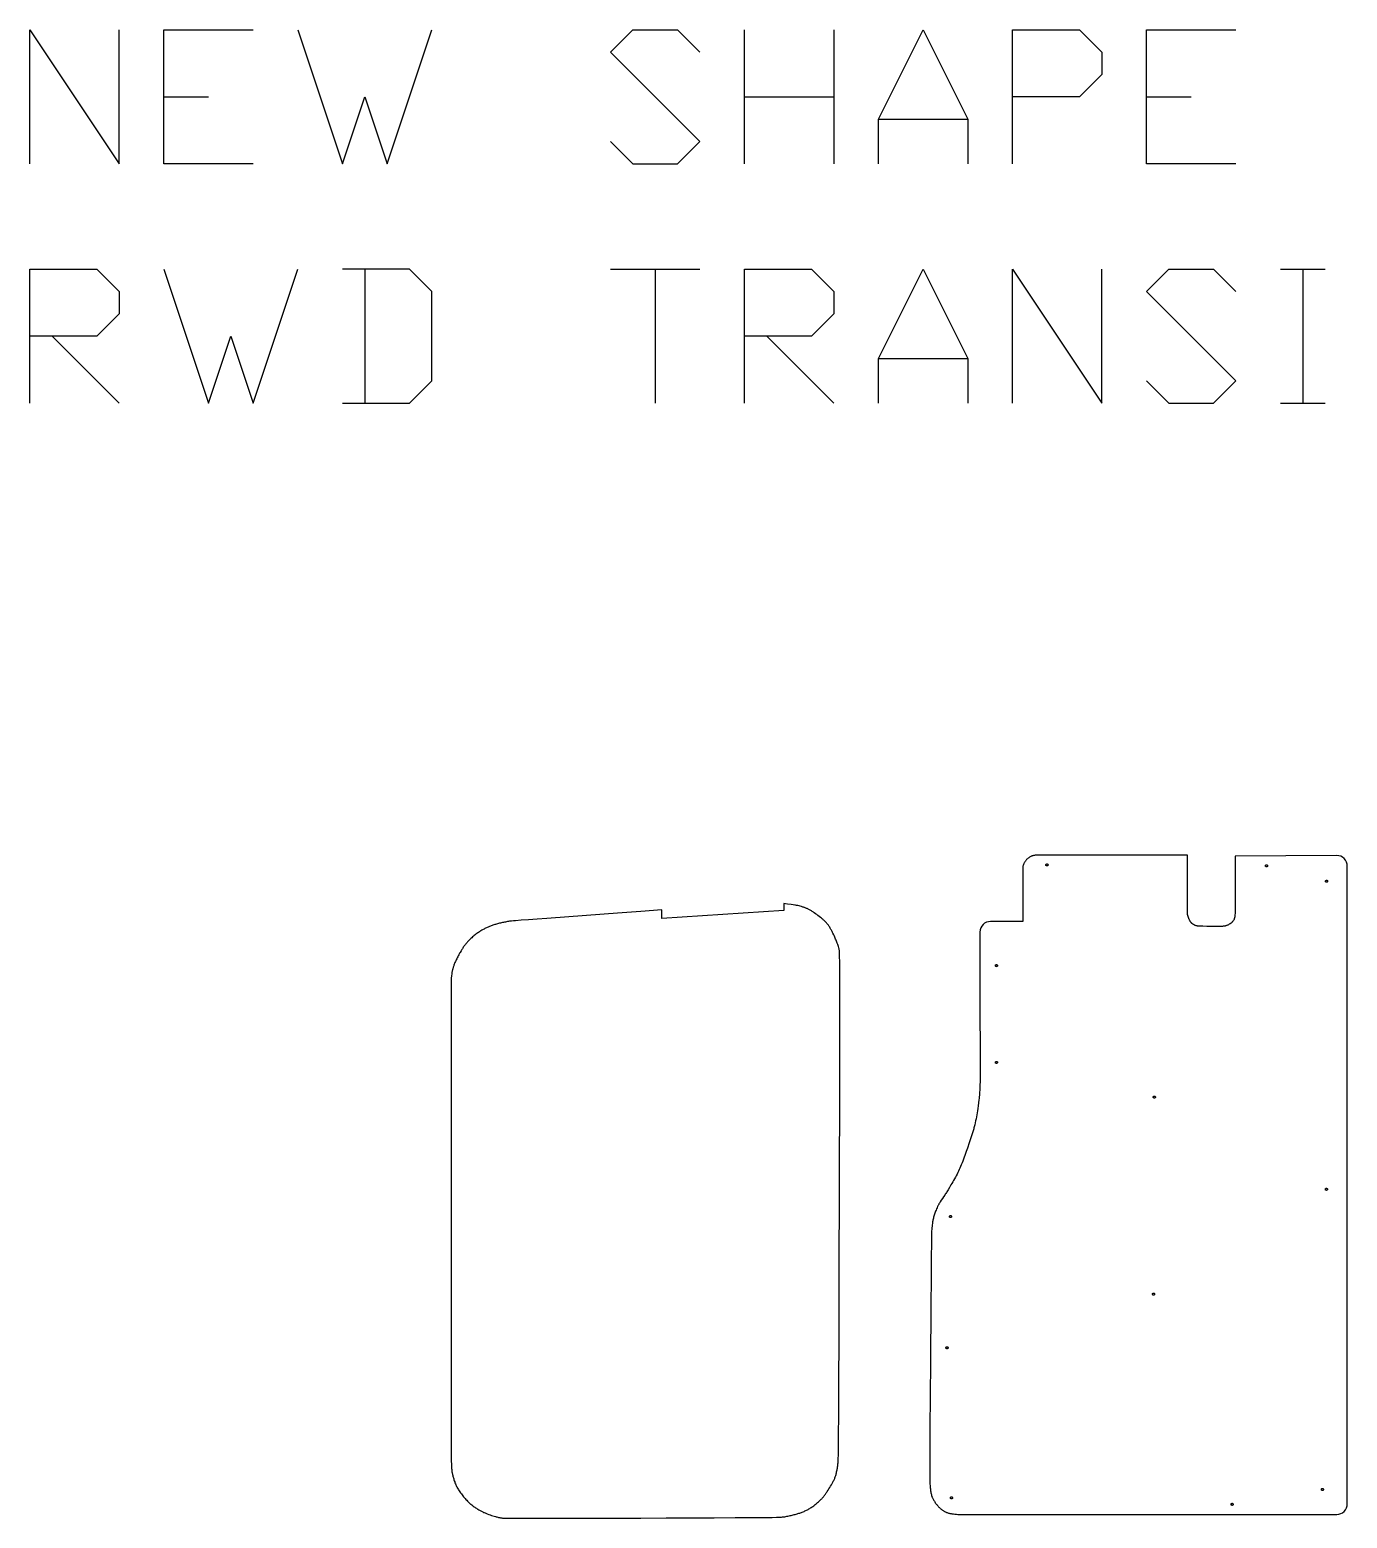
# Model space of a CAD drawing. Extents: x 643 to 7709, y -1308 to 5488.
# Drawn here: x 643 to 3141, y 2410 to 5231 of the extents above; entities that cross this region are included whole.
import ezdxf

# ---------------------------------------------------------------- set-up
doc = ezdxf.new("R2010")
doc.units = 0
doc.layers.add('Default_Layer', color=1, linetype='CONTINUOUS')

msp = doc.modelspace()

# ---------------------------------------------------------------- linework, layer by layer
at = {"layer": 'Default_Layer'}
for points in [[(643.5, 4977.3), (643.5, 5231.3), (812.8, 4977.3), (812.8, 5231.3)], [(1066.8, 4977.3), (897.5, 4977.3), (897.5, 5231.3), (1066.8, 5231.3)], [(1151.5, 5231.3), (1236.2, 4977.3), (1278.5, 5104.3), (1320.8, 4977.3), (1405.5, 5231.3)], [(1744.2, 5019.6), (1786.5, 4977.3), (1871.2, 4977.3), (1913.5, 5019.6), (1744.2, 5188.9), (1786.5, 5231.3), (1871.2, 5231.3), (1913.5, 5188.9)], [(1998.2, 4977.3), (1998.2, 5231.3)], [(2167.5, 5231.3), (2167.5, 4977.3)], [(2252.2, 4977.3), (2252.2, 5061.9), (2336.8, 5231.3), (2421.5, 5061.9), (2421.5, 4977.3)], [(2506.2, 4977.3), (2506.2, 5231.3), (2633.2, 5231.3), (2675.5, 5188.9), (2675.5, 5146.6), (2633.2, 5104.3), (2506.2, 5104.3)], [(2929.5, 4977.3), (2760.2, 4977.3), (2760.2, 5231.3), (2929.5, 5231.3)], [(897.5, 5104.3), (982.2, 5104.3)], [(1998.2, 5104.3), (2167.5, 5104.3)], [(2760.2, 5104.3), (2844.8, 5104.3)], [(2252.2, 5061.9), (2421.5, 5061.9)], [(643.5, 4523.7), (643.5, 4777.7), (770.5, 4777.7), (812.8, 4735.4), (812.8, 4693), (770.5, 4650.7), (643.5, 4650.7)], [(897.5, 4777.7), (982.2, 4523.7), (1024.5, 4650.7), (1066.8, 4523.7), (1151.5, 4777.7)], [(1236.2, 4523.7), (1363.2, 4523.7), (1405.5, 4566), (1405.5, 4735.4), (1363.2, 4777.7), (1236.2, 4777.7)], [(1278.5, 4777.7), (1278.5, 4523.7)], [(1744.2, 4777.7), (1913.5, 4777.7)], [(1828.8, 4777.7), (1828.8, 4523.7)], [(1998.2, 4523.7), (1998.2, 4777.7), (2125.2, 4777.7), (2167.5, 4735.4), (2167.5, 4693), (2125.2, 4650.7), (1998.2, 4650.7)], [(2252.2, 4523.7), (2252.2, 4608.4), (2336.8, 4777.7), (2421.5, 4608.4), (2421.5, 4523.7)], [(2506.2, 4523.7), (2506.2, 4777.7), (2675.5, 4523.7), (2675.5, 4777.7)], [(2760.2, 4566), (2802.5, 4523.7), (2887.2, 4523.7), (2929.5, 4566), (2760.2, 4735.4), (2802.5, 4777.7), (2887.2, 4777.7), (2929.5, 4735.4)], [(3014.2, 4777.7), (3098.8, 4777.7)], [(3056.5, 4777.7), (3056.5, 4523.7)], [(685.8, 4650.7), (812.8, 4523.7)], [(2040.5, 4650.7), (2167.5, 4523.7)], [(2252.2, 4608.4), (2421.5, 4608.4)], [(3014.2, 4523.7), (3098.8, 4523.7)]]:
    msp.add_lwpolyline(points, dxfattribs=at)
msp.add_lwpolyline([(2525.9, 3644.9), (2525.9, 3541.3), (2464.5, 3541.3, 0.414043), (2444.5, 3521.3), (2444.4, 3438.2), (2444.4, 3419.9), (2444.5, 3401.7), (2444.5, 3366.1), (2444.7, 3301.5), (2444.8, 3274.5), (2444.8, 3262.8), (2444.8, 3252.4), (2444.7, 3243.5), (2444.7, 3236.2), (2444.6, 3233.2), (2444.6, 3230.6), (2444.5, 3228.5), (2444.4, 3226.9), (2444.3, 3224.1), (2444.1, 3221.2), (2443.9, 3218.2), (2443.6, 3215.2), (2443.4, 3212.2), (2443.1, 3209.1), (2442.8, 3206.1), (2442.5, 3203.1), (2441.8, 3197.3), (2441.1, 3191.9), (2440.5, 3187), (2439.9, 3182.7), (2439.3, 3178.8), (2438.6, 3175), (2437.9, 3171.1), (2437.2, 3167.3), (2436.4, 3163.4), (2435.5, 3159.6), (2434.6, 3155.8), (2433.7, 3152), (2433.2, 3150.1), (2432.7, 3148.2), (2432.1, 3146.3), (2431.6, 3144.4), (2430.4, 3140.6), (2429.2, 3136.8), (2428, 3133), (2426.7, 3129.2), (2424.1, 3121.7), (2420.7, 3111.6), (2418.4, 3105.1), (2417.2, 3101.7), (2415.9, 3098.1), (2414.6, 3094.5), (2413.3, 3090.9), (2411.9, 3087.3), (2410.6, 3083.7), (2409.2, 3080.3), (2407.9, 3077.1), (2406.6, 3074), (2405.9, 3072.5), (2405.3, 3071.1), (2404, 3068.3), (2402.6, 3065.5), (2401.1, 3062.5), (2399.5, 3059.5), (2397.9, 3056.6), (2396.2, 3053.6), (2394.6, 3050.6), (2392.9, 3047.7), (2391.3, 3044.9), (2389.6, 3042.1), (2386.6, 3037.1), (2384, 3032.7), (2381.8, 3029.1), (2380.9, 3027.6), (2379.9, 3026), (2378.8, 3024.3), (2377.8, 3022.7), (2375.5, 3019.4), (2373.3, 3016.1), (2371.2, 3013), (2369.3, 3010.1), (2368.4, 3008.7), (2367.6, 3007.4), (2366.9, 3006.3), (2366.3, 3005.2), (2365.8, 3004.2), (2365.3, 3003.1), (2364.8, 3002.1), (2364.3, 3001), (2363.3, 2998.8), (2362.3, 2996.6), (2361.5, 2994.4), (2360.6, 2992.3), (2359.9, 2990.3), (2359.2, 2988.4), (2358.6, 2986.6), (2358, 2984.7), (2357.4, 2982.9), (2356.8, 2981), (2356.3, 2979.2), (2355.8, 2977.3), (2355.4, 2975.4), (2355, 2973.5), (2354.8, 2972.5), (2354.6, 2971.4), (2354.3, 2969), (2353.9, 2966.4), (2353.7, 2963.6), (2353.4, 2960.7), (2353.1, 2957.8), (2352.9, 2954.9), (2352.8, 2952.1), (2352.7, 2950.2), (2352.7, 2945.7), (2352.5, 2930.1), (2352.3, 2906.6), (2352, 2876.6), (2351.4, 2801.9), (2350.7, 2716.6), (2350.1, 2631.2), (2349.8, 2591.7), (2349.6, 2556.2), (2349.5, 2525.8), (2349.4, 2502), (2349.4, 2493), (2349.4, 2486), (2349.4, 2481.4), (2349.4, 2480), (2349.5, 2479.2), (2349.7, 2475.5), (2350, 2471.7), (2350.2, 2469.8), (2350.4, 2467.8), (2350.6, 2465.9), (2350.8, 2464), (2351, 2462.1), (2351.3, 2460.3), (2351.6, 2458.5), (2352, 2456.7), (2352.4, 2455.1), (2352.6, 2454.3), (2352.8, 2453.5), (2353, 2452.7), (2353.2, 2452), (2353.5, 2451.3), (2353.7, 2450.6), (2354, 2449.9), (2354.3, 2449.2), (2355, 2447.8), (2355.7, 2446.5), (2356.4, 2445.1), (2357.2, 2443.7), (2358.1, 2442.4), (2359, 2441.1), (2359.9, 2439.8), (2360.8, 2438.5), (2361.7, 2437.3), (2362.6, 2436.2), (2363.5, 2435), (2364.4, 2434), (2365.3, 2433), (2366.1, 2432.1), (2366.9, 2431.3), (2367.7, 2430.5), (2368.5, 2429.8), (2369.3, 2429), (2370.2, 2428.3), (2371, 2427.6), (2371.9, 2426.9), (2372.7, 2426.2), (2373.6, 2425.6), (2374.6, 2425), (2375.5, 2424.4), (2376.4, 2423.8), (2377.4, 2423.2), (2378.3, 2422.7), (2379.3, 2422.2), (2380.3, 2421.7), (2381.3, 2421.3), (2382.4, 2420.9), (2383.5, 2420.5), (2384.7, 2420.2), (2385.9, 2419.9), (2387.2, 2419.6), (2388.6, 2419.3), (2389.9, 2419), (2391.4, 2418.8), (2392.8, 2418.6), (2394.2, 2418.4), (2397.1, 2418.1), (2400, 2417.8), (2402.8, 2417.5), (2403.4, 2417.5), (2404.8, 2417.5), (2409.4, 2417.4), (2416.5, 2417.4), (2425.9, 2417.3), (2451.2, 2417.3), (2484.3, 2417.2), (2524.3, 2417.2), (2570, 2417.2), (2674.7, 2417.3), (2908.6, 2417.4), (3021.5, 2417.5), (3120.7, 2417.5, 0.414214), (3140.7, 2437.5), (3140.7, 3646.3, 0.416006), (3120.6, 3666.3), (2928.2, 3665.1), (2928.2, 3641.3), (2928.3, 3605.6), (2928.3, 3587.8), (2928.3, 3572.4), (2928.3, 3561.4), (2928.2, 3558), (2928.2, 3557), (2928.2, 3556.4), (2927.9, 3553.7), (2927.8, 3552.4), (2927.6, 3551), (2927.4, 3549.7), (2927.3, 3549), (2927.2, 3548.4), (2927, 3547.8), (2926.9, 3547.3), (2926.7, 3546.7), (2926.5, 3546.2), (2926.1, 3545.2), (2925.6, 3544.3), (2925, 3543.3), (2924.5, 3542.4), (2924.1, 3542), (2923.8, 3541.6), (2923.5, 3541.1), (2923.1, 3540.7), (2922.8, 3540.3), (2922.4, 3539.9), (2922, 3539.6), (2921.6, 3539.2), (2921.2, 3538.8), (2920.7, 3538.4), (2920.1, 3538), (2919.4, 3537.5), (2918.7, 3537.1), (2918, 3536.6), (2917.2, 3536.1), (2916.3, 3535.6), (2915.4, 3535.1), (2914.5, 3534.6), (2913.6, 3534.2), (2912.7, 3533.8), (2911.8, 3533.4), (2910.9, 3533.1), (2910, 3532.8), (2909.1, 3532.5), (2908.6, 3532.4), (2907.8, 3532.3), (2906.9, 3532.2), (2905.7, 3532.2), (2904.4, 3532.1), (2903, 3532.1), (2899.7, 3532), (2896, 3531.9), (2891.9, 3531.9), (2887.6, 3531.9), (2883.3, 3532), (2878.9, 3532), (2874.7, 3532.1), (2867.2, 3532.2), (2861.7, 3532.4), (2859.9, 3532.5), (2859, 3532.5), (2857.1, 3532.7), (2856.1, 3532.9), (2855.2, 3533), (2854.2, 3533.3), (2853.3, 3533.5), (2852.8, 3533.7), (2852.4, 3533.8), (2852, 3534), (2851.5, 3534.2), (2851.1, 3534.4), (2850.6, 3534.7), (2849.6, 3535.3), (2849.1, 3535.6), (2848.6, 3535.9), (2848.1, 3536.3), (2847.6, 3536.7), (2847.1, 3537.1), (2846.6, 3537.5), (2846.1, 3538), (2845.7, 3538.4), (2845.2, 3538.9), (2844.8, 3539.4), (2844.4, 3539.8), (2844, 3540.3), (2843.6, 3540.8), (2843.2, 3541.4), (2842.8, 3542.1), (2842.4, 3542.9), (2842, 3543.7), (2841.6, 3544.5), (2841.1, 3545.4), (2840.7, 3546.4), (2840.3, 3547.3), (2840, 3548.3), (2839.6, 3549.3), (2839.3, 3550.3), (2838.9, 3551.3), (2838.7, 3552.3), (2838.4, 3553.3), (2838.2, 3554.2), (2838.2, 3554.5), (2838.1, 3554.9), (2838.1, 3556.1), (2838, 3557.7), (2837.9, 3559.7), (2837.8, 3564.8), (2837.8, 3571.3), (2837.8, 3578.8), (2837.8, 3587.1), (2837.8, 3596), (2837.8, 3605.4), (2838, 3624.3), (2838.1, 3642), (2838.2, 3656.8), (2838.2, 3666.7), (2550.3, 3666.7), (2549.1, 3666.7), (2548, 3666.6), (2546.9, 3666.4), (2545.8, 3666.2), (2544.8, 3665.9), (2543.7, 3665.6), (2542.7, 3665.2), (2541.7, 3664.8), (2540.7, 3664.4), (2539.7, 3663.9), (2538.7, 3663.3), (2537.8, 3662.7), (2536.9, 3662.1), (2536, 3661.5), (2535.2, 3660.8), (2534.4, 3660), (2533.6, 3659.3), (2532.8, 3658.5), (2532.1, 3657.7), (2531.4, 3656.8), (2530.7, 3655.9), (2530.1, 3655), (2529.5, 3654.1), (2528.9, 3653.1), (2528.4, 3652.2), (2527.9, 3651.2), (2527.5, 3650.2), (2527.1, 3649.1), (2526.7, 3648.1), (2526.4, 3647.1), (2526.1, 3646), (2525.9, 3644.9)], format="xyb", close=True, dxfattribs=at)
for points in [[(2571.6, 3646.5), (2571.4, 3646.5), (2571.2, 3646.6), (2571, 3646.6), (2570.8, 3646.7), (2570.6, 3646.8), (2570.4, 3646.9), (2570.3, 3647), (2570.1, 3647.1), (2570, 3647.2), (2569.9, 3647.4), (2569.8, 3647.6), (2569.7, 3647.7), (2569.7, 3647.9), (2569.6, 3648.1), (2569.6, 3648.3), (2569.6, 3648.5), (2569.6, 3648.7), (2569.6, 3648.9), (2569.7, 3649.1), (2569.7, 3649.3), (2569.8, 3649.5), (2569.9, 3649.6), (2570, 3649.8), (2570.1, 3649.9), (2570.3, 3650.1), (2570.4, 3650.2), (2570.6, 3650.3), (2570.8, 3650.4), (2571, 3650.4), (2571.2, 3650.5), (2571.4, 3650.5), (2571.6, 3650.5), (2571.8, 3650.5), (2572, 3650.5), (2572.2, 3650.4), (2572.3, 3650.4), (2572.5, 3650.3), (2572.7, 3650.2), (2572.8, 3650.1), (2573, 3649.9), (2573.1, 3649.8), (2573.2, 3649.6), (2573.3, 3649.5), (2573.4, 3649.3), (2573.5, 3649.1), (2573.5, 3648.9), (2573.6, 3648.7), (2573.6, 3648.5), (2573.6, 3648.3), (2573.5, 3648.1), (2573.5, 3647.9), (2573.4, 3647.7), (2573.3, 3647.6), (2573.2, 3647.4), (2573.1, 3647.2), (2573, 3647.1), (2572.8, 3647), (2572.7, 3646.9), (2572.5, 3646.8), (2572.3, 3646.7), (2572.2, 3646.6), (2572, 3646.6), (2571.8, 3646.5), (2571.6, 3646.5)], [(2987.8, 3644.8), (2987.6, 3644.8), (2987.4, 3644.9), (2987.2, 3644.9), (2987, 3645), (2986.9, 3645.1), (2986.7, 3645.2), (2986.5, 3645.3), (2986.4, 3645.4), (2986.3, 3645.5), (2986.1, 3645.7), (2986, 3645.9), (2986, 3646), (2985.9, 3646.2), (2985.8, 3646.4), (2985.8, 3646.6), (2985.8, 3646.8), (2985.8, 3647), (2985.8, 3647.2), (2985.9, 3647.4), (2986, 3647.6), (2986, 3647.8), (2986.1, 3647.9), (2986.3, 3648.1), (2986.4, 3648.2), (2986.5, 3648.4), (2986.7, 3648.5), (2986.9, 3648.6), (2987, 3648.7), (2987.2, 3648.7), (2987.4, 3648.8), (2987.6, 3648.8), (2987.8, 3648.8), (2988, 3648.8), (2988.2, 3648.8), (2988.4, 3648.7), (2988.6, 3648.7), (2988.8, 3648.6), (2988.9, 3648.5), (2989.1, 3648.4), (2989.2, 3648.2), (2989.3, 3648.1), (2989.5, 3647.9), (2989.6, 3647.8), (2989.6, 3647.6), (2989.7, 3647.4), (2989.8, 3647.2), (2989.8, 3647), (2989.8, 3646.8), (2989.8, 3646.6), (2989.8, 3646.4), (2989.7, 3646.2), (2989.6, 3646), (2989.6, 3645.9), (2989.5, 3645.7), (2989.3, 3645.5), (2989.2, 3645.4), (2989.1, 3645.3), (2988.9, 3645.2), (2988.8, 3645.1), (2988.6, 3645), (2988.4, 3644.9), (2988.2, 3644.9), (2988, 3644.8), (2987.8, 3644.8)], [(3101.6, 3615.5), (3101.4, 3615.5), (3101.2, 3615.6), (3101, 3615.6), (3100.8, 3615.7), (3100.6, 3615.8), (3100.5, 3615.9), (3100.3, 3616), (3100.2, 3616.1), (3100.1, 3616.2), (3099.9, 3616.4), (3099.8, 3616.6), (3099.8, 3616.7), (3099.7, 3616.9), (3099.6, 3617.1), (3099.6, 3617.3), (3099.6, 3617.5), (3099.6, 3617.7), (3099.6, 3617.9), (3099.7, 3618.1), (3099.8, 3618.3), (3099.8, 3618.5), (3099.9, 3618.6), (3100.1, 3618.8), (3100.2, 3618.9), (3100.3, 3619.1), (3100.5, 3619.2), (3100.6, 3619.3), (3100.8, 3619.4), (3101, 3619.4), (3101.2, 3619.5), (3101.4, 3619.5), (3101.6, 3619.5), (3101.8, 3619.5), (3102, 3619.5), (3102.2, 3619.4), (3102.4, 3619.4), (3102.5, 3619.3), (3102.7, 3619.2), (3102.9, 3619.1), (3103, 3618.9), (3103.1, 3618.8), (3103.3, 3618.6), (3103.4, 3618.5), (3103.4, 3618.3), (3103.5, 3618.1), (3103.6, 3617.9), (3103.6, 3617.7), (3103.6, 3617.5), (3103.6, 3617.3), (3103.6, 3617.1), (3103.5, 3616.9), (3103.4, 3616.7), (3103.4, 3616.6), (3103.3, 3616.4), (3103.1, 3616.2), (3103, 3616.1), (3102.9, 3616), (3102.7, 3615.9), (3102.5, 3615.8), (3102.4, 3615.7), (3102.2, 3615.6), (3102, 3615.6), (3101.8, 3615.5), (3101.6, 3615.5)], [(2178.4, 3485.3), (2178.2, 3486.3), (2178, 3487.3), (2177.7, 3488.4), (2177.5, 3489.4), (2177.2, 3490.5), (2176.9, 3491.5), (2176.3, 3493.6), (2175.7, 3495.8), (2175, 3497.9), (2174.2, 3500), (2173.4, 3502), (2172.6, 3504.1), (2171.8, 3506.1), (2171, 3508), (2170.2, 3509.8), (2169.4, 3511.6), (2168.7, 3513.3), (2167.3, 3516.3), (2165.9, 3519.1), (2165.2, 3520.5), (2164.5, 3522), (2163.7, 3523.4), (2163, 3524.8), (2162.2, 3526.2), (2161.4, 3527.6), (2160.6, 3528.9), (2159.8, 3530.3), (2158.9, 3531.6), (2158.1, 3532.9), (2157.2, 3534.1), (2156.3, 3535.3), (2155.5, 3536.5), (2154.6, 3537.6), (2153.6, 3538.7), (2152.7, 3539.7), (2151.7, 3540.8), (2150.7, 3541.8), (2149.7, 3542.7), (2148.6, 3543.7), (2147.5, 3544.6), (2146.5, 3545.6), (2145.4, 3546.5), (2144.2, 3547.4), (2142, 3549.1), (2139.7, 3550.9), (2137.5, 3552.6), (2135.1, 3554.3), (2132.7, 3556.1), (2130.2, 3557.8), (2128.9, 3558.7), (2127.7, 3559.5), (2126.4, 3560.4), (2125.1, 3561.2), (2123.9, 3561.9), (2122.7, 3562.7), (2121.4, 3563.4), (2120.3, 3564), (2119.1, 3564.6), (2118, 3565.2), (2116.8, 3565.7), (2115.7, 3566.2), (2114.6, 3566.7), (2113.4, 3567.1), (2112.2, 3567.6), (2111.1, 3568), (2109.9, 3568.4), (2108.7, 3568.7), (2107.5, 3569.1), (2106.4, 3569.4), (2104, 3570.1), (2101.6, 3570.7), (2099.2, 3571.3), (2097.9, 3571.6), (2096.5, 3571.8), (2095.1, 3572.1), (2093.6, 3572.4), (2090.3, 3572.8), (2086.9, 3573.3), (2079.8, 3574.2), (2076.2, 3574.7), (2072.9, 3575.2), (2072.9, 3562), (1841.7, 3547.1), (1841.7, 3563.2), (1802, 3560.3), (1757.4, 3557), (1665.1, 3550.3), (1623.5, 3547.2), (1605.1, 3545.8), (1588.9, 3544.6), (1575.2, 3543.5), (1564.4, 3542.7), (1560.2, 3542.3), (1556.9, 3542), (1554.5, 3541.8), (1553.1, 3541.6), (1551.1, 3541.3), (1549.2, 3541), (1547.2, 3540.6), (1545.3, 3540.3), (1543.3, 3539.9), (1541.3, 3539.5), (1539.4, 3539.1), (1537.4, 3538.7), (1535.5, 3538.3), (1533.6, 3537.8), (1531.7, 3537.3), (1529.9, 3536.8), (1528.1, 3536.4), (1526.4, 3535.8), (1524.7, 3535.3), (1523.1, 3534.8), (1521.5, 3534.3), (1519.9, 3533.7), (1518.3, 3533.1), (1516.7, 3532.5), (1515.2, 3531.9), (1513.6, 3531.3), (1512.1, 3530.6), (1510.5, 3529.9), (1509, 3529.2), (1507.5, 3528.5), (1506, 3527.8), (1504.5, 3527), (1503, 3526.2), (1501.5, 3525.4), (1500.1, 3524.6), (1498.7, 3523.7), (1497.2, 3522.8), (1495.7, 3521.8), (1494.1, 3520.7), (1492.5, 3519.5), (1490.9, 3518.4), (1489.3, 3517.1), (1487.6, 3515.8), (1486, 3514.5), (1484.4, 3513.2), (1482.8, 3511.9), (1481.3, 3510.5), (1479.8, 3509.2), (1478.4, 3507.9), (1477, 3506.6), (1475.7, 3505.3), (1474.6, 3504.1), (1473.4, 3502.9), (1472.3, 3501.6), (1471.3, 3500.4), (1470.2, 3499.1), (1469.2, 3497.8), (1468.2, 3496.5), (1467.2, 3495.1), (1466.3, 3493.8), (1465.3, 3492.4), (1464.4, 3491), (1463.5, 3489.7), (1462.6, 3488.3), (1461.7, 3486.8), (1460.9, 3485.4), (1459.2, 3482.6), (1458.3, 3481.1), (1457.4, 3479.5), (1456.5, 3477.9), (1455.6, 3476.1), (1454.7, 3474.3), (1453.8, 3472.5), (1452.9, 3470.7), (1452, 3468.8), (1451.1, 3467), (1450.3, 3465.2), (1449.5, 3463.4), (1448.8, 3461.8), (1448.1, 3460.1), (1447.5, 3458.6), (1447, 3457.3), (1446.6, 3456), (1446.2, 3454.8), (1445.8, 3453.6), (1445.5, 3452.4), (1445.1, 3451.2), (1444.8, 3450), (1444.5, 3448.8), (1444.3, 3447.5), (1444, 3446.3), (1443.8, 3445.1), (1443.6, 3443.8), (1443.4, 3442.6), (1443.2, 3441.4), (1442.8, 3438.9), (1442.6, 3436.4), (1442.5, 3435.4), (1442.5, 3433.2), (1442.4, 3425), (1442.4, 3412.2), (1442.3, 3395.1), (1442.3, 3349.4), (1442.2, 3290.4), (1442.2, 3220.8), (1442.2, 3143.3), (1442.2, 2975.1), (1442.3, 2807), (1442.3, 2660), (1442.4, 2601), (1442.4, 2555.3), (1442.5, 2525.5), (1442.5, 2517.4), (1442.6, 2514.2), (1442.8, 2509.5), (1442.9, 2507.2), (1443, 2504.8), (1443.2, 2502.5), (1443.3, 2501.4), (1443.5, 2500.2), (1443.6, 2499), (1443.8, 2497.9), (1444, 2496.7), (1444.3, 2495.6), (1444.5, 2494.4), (1444.8, 2493), (1445.2, 2491.6), (1445.6, 2490), (1446, 2488.4), (1446.5, 2486.7), (1447.1, 2484.9), (1447.6, 2483.1), (1448.2, 2481.2), (1448.9, 2479.4), (1449.5, 2477.5), (1450.2, 2475.7), (1451, 2473.9), (1451.7, 2472.2), (1452.5, 2470.5), (1452.9, 2469.7), (1453.4, 2468.9), (1453.8, 2468.1), (1454.2, 2467.3), (1455.3, 2465.6), (1456.4, 2463.9), (1457.6, 2462.1), (1458.8, 2460.2), (1460.2, 2458.3), (1461.6, 2456.5), (1463, 2454.6), (1464.5, 2452.7), (1465.9, 2450.9), (1467.4, 2449.2), (1468.9, 2447.5), (1470.3, 2445.8), (1471.7, 2444.3), (1473.1, 2442.9), (1474.4, 2441.6), (1475.6, 2440.4), (1477, 2439.1), (1478.4, 2437.9), (1479.8, 2436.8), (1481.2, 2435.6), (1482.7, 2434.4), (1484.2, 2433.3), (1485.7, 2432.2), (1487.2, 2431.2), (1488.6, 2430.1), (1490.1, 2429.2), (1491.6, 2428.2), (1493, 2427.3), (1494.4, 2426.5), (1495.7, 2425.6), (1497.1, 2424.9), (1498.3, 2424.2), (1499.7, 2423.5), (1501, 2422.8), (1502.4, 2422.2), (1503.7, 2421.5), (1505.1, 2420.9), (1506.5, 2420.3), (1507.9, 2419.7), (1509.3, 2419.2), (1510.7, 2418.6), (1513.4, 2417.6), (1516.1, 2416.7), (1518.8, 2415.8), (1521.3, 2415), (1523.9, 2414.1), (1526.5, 2413.4), (1527.8, 2413), (1529.1, 2412.7), (1530.4, 2412.3), (1531.7, 2412), (1533, 2411.7), (1534.3, 2411.5), (1535.7, 2411.2), (1537, 2411), (1538.3, 2410.8), (1539.7, 2410.6), (1540.4, 2410.6), (1541.8, 2410.5), (1546.6, 2410.5), (1554.1, 2410.4), (1563.9, 2410.4), (1590, 2410.3), (1623.4, 2410.3), (1662.8, 2410.4), (1706.6, 2410.5), (1753.3, 2410.6), (1801.6, 2410.7), (1849.9, 2410.9), (1896.8, 2411.1), (1940.8, 2411.3), (1980.5, 2411.5), (2014.3, 2411.7), (2028.6, 2411.8), (2040.8, 2411.9), (2050.9, 2412), (2058.7, 2412.1), (2063.8, 2412.2), (2065.4, 2412.2), (2066.3, 2412.3), (2068.3, 2412.5), (2070.3, 2412.8), (2072.4, 2413), (2074.5, 2413.3), (2076.6, 2413.7), (2078.7, 2414), (2080.7, 2414.4), (2082.8, 2414.8), (2084.8, 2415.2), (2086.9, 2415.7), (2088.8, 2416.1), (2090.8, 2416.6), (2092.7, 2417.1), (2094.5, 2417.6), (2096.3, 2418.1), (2098, 2418.6), (2099.6, 2419.1), (2101.3, 2419.7), (2102.9, 2420.2), (2104.6, 2420.8), (2106.2, 2421.4), (2107.8, 2422.1), (2109.5, 2422.7), (2111.1, 2423.4), (2112.7, 2424.1), (2114.3, 2424.8), (2115.8, 2425.6), (2117.4, 2426.4), (2118.9, 2427.2), (2120.5, 2428), (2122, 2428.9), (2123.5, 2429.8), (2124.9, 2430.7), (2126.4, 2431.8), (2128, 2432.8), (2129.5, 2434), (2131, 2435.1), (2132.5, 2436.3), (2134, 2437.5), (2135.4, 2438.8), (2136.9, 2440), (2138.3, 2441.3), (2139.6, 2442.6), (2141, 2443.8), (2142.2, 2445.1), (2143.4, 2446.3), (2144.6, 2447.4), (2145.7, 2448.6), (2146.7, 2449.7), (2147.7, 2450.9), (2148.7, 2452.1), (2149.6, 2453.3), (2150.6, 2454.5), (2151.5, 2455.7), (2152.4, 2457), (2153.3, 2458.2), (2154.2, 2459.5), (2155.1, 2460.8), (2156.7, 2463.3), (2158.4, 2465.9), (2160, 2468.5), (2161.5, 2471.1), (2163, 2473.7), (2164.5, 2476.3), (2165.2, 2477.6), (2166, 2479), (2166.6, 2480.3), (2167.3, 2481.7), (2168, 2483), (2168.6, 2484.4), (2169.2, 2485.8), (2169.7, 2487.2), (2170.3, 2488.6), (2170.8, 2490), (2171.2, 2491.5), (2171.7, 2493), (2172.1, 2494.6), (2172.5, 2496.3), (2172.9, 2498.1), (2173.3, 2499.9), (2173.7, 2501.8), (2174, 2503.6), (2174.3, 2505.5), (2174.7, 2507.5), (2174.9, 2509.4), (2175.2, 2511.3), (2175.4, 2513.3), (2175.7, 2515.2), (2175.9, 2517), (2176.1, 2518.9), (2176.1, 2520), (2176.1, 2522.5), (2176.2, 2531.2), (2176.4, 2544.8), (2176.5, 2562.8), (2176.8, 2610.8), (2177.1, 2672.5), (2177.4, 2745.2), (2177.7, 2826.1), (2178, 2912.5), (2178.2, 3001.7), (2178.5, 3090.9), (2178.7, 3177.3), (2178.8, 3258.3), (2178.9, 3295.9), (2178.9, 3331.1), (2178.9, 3363.6), (2178.9, 3392.9), (2178.9, 3418.9), (2178.8, 3441.1), (2178.7, 3459.1), (2178.7, 3466.5), (2178.6, 3472.8), (2178.6, 3477.8), (2178.5, 3481.6), (2178.4, 3484.1), (2178.4, 3484.9), (2178.4, 3485.3)], [(2475.8, 3455.6), (2475.6, 3455.6), (2475.4, 3455.7), (2475.2, 3455.7), (2475, 3455.8), (2474.9, 3455.9), (2474.7, 3456), (2474.5, 3456.1), (2474.4, 3456.2), (2474.3, 3456.3), (2474.2, 3456.5), (2474.1, 3456.7), (2474, 3456.8), (2473.9, 3457), (2473.9, 3457.2), (2473.8, 3457.4), (2473.8, 3457.6), (2473.8, 3457.8), (2473.9, 3458), (2473.9, 3458.2), (2474, 3458.4), (2474.1, 3458.6), (2474.2, 3458.7), (2474.3, 3458.9), (2474.4, 3459), (2474.5, 3459.2), (2474.7, 3459.3), (2474.9, 3459.4), (2475, 3459.5), (2475.2, 3459.5), (2475.4, 3459.6), (2475.6, 3459.6), (2475.8, 3459.6), (2476, 3459.6), (2476.2, 3459.6), (2476.4, 3459.5), (2476.6, 3459.5), (2476.8, 3459.4), (2476.9, 3459.3), (2477.1, 3459.2), (2477.2, 3459), (2477.4, 3458.9), (2477.5, 3458.7), (2477.6, 3458.6), (2477.7, 3458.4), (2477.7, 3458.2), (2477.8, 3458), (2477.8, 3457.8), (2477.8, 3457.6), (2477.8, 3457.4), (2477.8, 3457.2), (2477.7, 3457), (2477.7, 3456.8), (2477.6, 3456.7), (2477.5, 3456.5), (2477.4, 3456.3), (2477.2, 3456.2), (2477.1, 3456.1), (2476.9, 3456), (2476.8, 3455.9), (2476.6, 3455.8), (2476.4, 3455.7), (2476.2, 3455.7), (2476, 3455.6), (2475.8, 3455.6)], [(2475.8, 3272.2), (2475.6, 3272.2), (2475.4, 3272.3), (2475.2, 3272.3), (2475, 3272.4), (2474.9, 3272.5), (2474.7, 3272.6), (2474.5, 3272.7), (2474.4, 3272.8), (2474.3, 3272.9), (2474.2, 3273.1), (2474.1, 3273.3), (2474, 3273.4), (2473.9, 3273.6), (2473.9, 3273.8), (2473.8, 3274), (2473.8, 3274.2), (2473.8, 3274.4), (2473.9, 3274.6), (2473.9, 3274.8), (2474, 3275), (2474.1, 3275.2), (2474.2, 3275.3), (2474.3, 3275.5), (2474.4, 3275.6), (2474.5, 3275.8), (2474.7, 3275.9), (2474.9, 3276), (2475, 3276.1), (2475.2, 3276.1), (2475.4, 3276.2), (2475.6, 3276.2), (2475.8, 3276.2), (2476, 3276.2), (2476.2, 3276.2), (2476.4, 3276.1), (2476.6, 3276.1), (2476.8, 3276), (2476.9, 3275.9), (2477.1, 3275.8), (2477.2, 3275.6), (2477.4, 3275.5), (2477.5, 3275.3), (2477.6, 3275.2), (2477.7, 3275), (2477.7, 3274.8), (2477.8, 3274.6), (2477.8, 3274.4), (2477.8, 3274.2), (2477.8, 3274), (2477.8, 3273.8), (2477.7, 3273.6), (2477.7, 3273.4), (2477.6, 3273.3), (2477.5, 3273.1), (2477.4, 3272.9), (2477.2, 3272.8), (2477.1, 3272.7), (2476.9, 3272.6), (2476.8, 3272.5), (2476.6, 3272.4), (2476.4, 3272.3), (2476.2, 3272.3), (2476, 3272.2), (2475.8, 3272.2)], [(2775, 3206.5), (2774.8, 3206.5), (2774.6, 3206.6), (2774.4, 3206.6), (2774.3, 3206.7), (2774.1, 3206.8), (2773.9, 3206.9), (2773.8, 3207), (2773.6, 3207.1), (2773.5, 3207.2), (2773.4, 3207.4), (2773.3, 3207.6), (2773.2, 3207.7), (2773.1, 3207.9), (2773.1, 3208.1), (2773.1, 3208.3), (2773, 3208.5), (2773.1, 3208.7), (2773.1, 3208.9), (2773.1, 3209.1), (2773.2, 3209.3), (2773.3, 3209.5), (2773.4, 3209.6), (2773.5, 3209.8), (2773.6, 3209.9), (2773.8, 3210.1), (2773.9, 3210.2), (2774.1, 3210.3), (2774.3, 3210.4), (2774.4, 3210.4), (2774.6, 3210.5), (2774.8, 3210.5), (2775, 3210.5), (2775.2, 3210.5), (2775.4, 3210.5), (2775.6, 3210.4), (2775.8, 3210.4), (2776, 3210.3), (2776.2, 3210.2), (2776.3, 3210.1), (2776.5, 3209.9), (2776.6, 3209.8), (2776.7, 3209.6), (2776.8, 3209.5), (2776.9, 3209.3), (2777, 3209.1), (2777, 3208.9), (2777, 3208.7), (2777, 3208.5), (2777, 3208.3), (2777, 3208.1), (2777, 3207.9), (2776.9, 3207.7), (2776.8, 3207.6), (2776.7, 3207.4), (2776.6, 3207.2), (2776.5, 3207.1), (2776.3, 3207), (2776.2, 3206.9), (2776, 3206.8), (2775.8, 3206.7), (2775.6, 3206.6), (2775.4, 3206.6), (2775.2, 3206.5), (2775, 3206.5)], [(3101.4, 3031.7), (3101.2, 3031.7), (3101, 3031.8), (3100.8, 3031.8), (3100.6, 3031.9), (3100.4, 3032), (3100.3, 3032.1), (3100.1, 3032.2), (3100, 3032.3), (3099.8, 3032.4), (3099.7, 3032.6), (3099.6, 3032.8), (3099.5, 3032.9), (3099.5, 3033.1), (3099.4, 3033.3), (3099.4, 3033.5), (3099.4, 3033.7), (3099.4, 3033.9), (3099.4, 3034.1), (3099.5, 3034.3), (3099.5, 3034.5), (3099.6, 3034.7), (3099.7, 3034.8), (3099.8, 3035), (3100, 3035.1), (3100.1, 3035.3), (3100.3, 3035.4), (3100.4, 3035.5), (3100.6, 3035.6), (3100.8, 3035.6), (3101, 3035.7), (3101.2, 3035.7), (3101.4, 3035.7), (3101.6, 3035.7), (3101.8, 3035.7), (3102, 3035.6), (3102.2, 3035.6), (3102.3, 3035.5), (3102.5, 3035.4), (3102.6, 3035.3), (3102.8, 3035.1), (3102.9, 3035), (3103, 3034.8), (3103.1, 3034.7), (3103.2, 3034.5), (3103.3, 3034.3), (3103.3, 3034.1), (3103.4, 3033.9), (3103.4, 3033.7), (3103.4, 3033.5), (3103.3, 3033.3), (3103.3, 3033.1), (3103.2, 3032.9), (3103.1, 3032.8), (3103, 3032.6), (3102.9, 3032.4), (3102.8, 3032.3), (3102.6, 3032.2), (3102.5, 3032.1), (3102.3, 3032), (3102.2, 3031.9), (3102, 3031.8), (3101.8, 3031.8), (3101.6, 3031.7), (3101.4, 3031.7)], [(2388.7, 2980), (2388.5, 2980), (2388.3, 2980.1), (2388.1, 2980.1), (2387.9, 2980.2), (2387.8, 2980.3), (2387.6, 2980.4), (2387.4, 2980.5), (2387.3, 2980.6), (2387.2, 2980.7), (2387, 2980.9), (2386.9, 2981.1), (2386.9, 2981.2), (2386.8, 2981.4), (2386.7, 2981.6), (2386.7, 2981.8), (2386.7, 2982), (2386.7, 2982.2), (2386.7, 2982.4), (2386.8, 2982.6), (2386.9, 2982.8), (2386.9, 2983), (2387, 2983.1), (2387.2, 2983.3), (2387.3, 2983.4), (2387.4, 2983.6), (2387.6, 2983.7), (2387.8, 2983.8), (2387.9, 2983.9), (2388.1, 2983.9), (2388.3, 2984), (2388.5, 2984), (2388.7, 2984), (2388.9, 2984), (2389.1, 2984), (2389.3, 2983.9), (2389.5, 2983.9), (2389.7, 2983.8), (2389.8, 2983.7), (2390, 2983.6), (2390.1, 2983.4), (2390.2, 2983.3), (2390.4, 2983.1), (2390.5, 2983), (2390.5, 2982.8), (2390.6, 2982.6), (2390.7, 2982.4), (2390.7, 2982.2), (2390.7, 2982), (2390.7, 2981.8), (2390.7, 2981.6), (2390.6, 2981.4), (2390.5, 2981.2), (2390.5, 2981.1), (2390.4, 2980.9), (2390.2, 2980.7), (2390.1, 2980.6), (2390, 2980.5), (2389.8, 2980.4), (2389.7, 2980.3), (2389.5, 2980.2), (2389.3, 2980.1), (2389.1, 2980.1), (2388.9, 2980), (2388.7, 2980)], [(2773.7, 2833), (2773.5, 2833), (2773.3, 2833.1), (2773.1, 2833.1), (2772.9, 2833.2), (2772.7, 2833.3), (2772.5, 2833.4), (2772.4, 2833.5), (2772.2, 2833.6), (2772.1, 2833.7), (2772, 2833.9), (2771.9, 2834.1), (2771.8, 2834.2), (2771.8, 2834.4), (2771.7, 2834.6), (2771.7, 2834.8), (2771.7, 2835), (2771.7, 2835.2), (2771.7, 2835.4), (2771.8, 2835.6), (2771.8, 2835.8), (2771.9, 2836), (2772, 2836.1), (2772.1, 2836.3), (2772.2, 2836.4), (2772.4, 2836.6), (2772.5, 2836.7), (2772.7, 2836.8), (2772.9, 2836.9), (2773.1, 2836.9), (2773.3, 2837), (2773.5, 2837), (2773.7, 2837), (2773.9, 2837), (2774.1, 2837), (2774.3, 2836.9), (2774.4, 2836.9), (2774.6, 2836.8), (2774.8, 2836.7), (2774.9, 2836.6), (2775.1, 2836.4), (2775.2, 2836.3), (2775.3, 2836.1), (2775.4, 2836), (2775.5, 2835.8), (2775.6, 2835.6), (2775.6, 2835.4), (2775.7, 2835.2), (2775.7, 2835), (2775.7, 2834.8), (2775.6, 2834.6), (2775.6, 2834.4), (2775.5, 2834.2), (2775.4, 2834.1), (2775.3, 2833.9), (2775.2, 2833.7), (2775.1, 2833.6), (2774.9, 2833.5), (2774.8, 2833.4), (2774.6, 2833.3), (2774.4, 2833.2), (2774.3, 2833.1), (2774.1, 2833.1), (2773.9, 2833), (2773.7, 2833)], [(2382.1, 2731.3), (2381.9, 2731.3), (2381.7, 2731.4), (2381.5, 2731.4), (2381.3, 2731.5), (2381.1, 2731.6), (2381, 2731.7), (2380.8, 2731.8), (2380.7, 2731.9), (2380.6, 2732), (2380.4, 2732.2), (2380.3, 2732.4), (2380.3, 2732.5), (2380.2, 2732.7), (2380.1, 2732.9), (2380.1, 2733.1), (2380.1, 2733.3), (2380.1, 2733.5), (2380.1, 2733.7), (2380.2, 2733.9), (2380.3, 2734.1), (2380.3, 2734.3), (2380.4, 2734.4), (2380.6, 2734.6), (2380.7, 2734.7), (2380.8, 2734.9), (2381, 2735), (2381.1, 2735.1), (2381.3, 2735.2), (2381.5, 2735.2), (2381.7, 2735.3), (2381.9, 2735.3), (2382.1, 2735.3), (2382.3, 2735.3), (2382.5, 2735.3), (2382.7, 2735.2), (2382.9, 2735.2), (2383, 2735.1), (2383.2, 2735), (2383.4, 2734.9), (2383.5, 2734.7), (2383.6, 2734.6), (2383.8, 2734.4), (2383.9, 2734.3), (2383.9, 2734.1), (2384, 2733.9), (2384.1, 2733.7), (2384.1, 2733.5), (2384.1, 2733.3), (2384.1, 2733.1), (2384.1, 2732.9), (2384, 2732.7), (2383.9, 2732.5), (2383.9, 2732.4), (2383.8, 2732.2), (2383.6, 2732), (2383.5, 2731.9), (2383.4, 2731.8), (2383.2, 2731.7), (2383, 2731.6), (2382.9, 2731.5), (2382.7, 2731.4), (2382.5, 2731.4), (2382.3, 2731.3), (2382.1, 2731.3)], [(3093.6, 2462.8), (3093.4, 2462.8), (3093.2, 2462.9), (3093, 2462.9), (3092.9, 2463), (3092.7, 2463.1), (3092.5, 2463.2), (3092.4, 2463.3), (3092.2, 2463.4), (3092.1, 2463.5), (3092, 2463.7), (3091.9, 2463.9), (3091.8, 2464), (3091.7, 2464.2), (3091.7, 2464.4), (3091.7, 2464.6), (3091.6, 2464.8), (3091.7, 2465), (3091.7, 2465.2), (3091.7, 2465.4), (3091.8, 2465.6), (3091.9, 2465.8), (3092, 2465.9), (3092.1, 2466.1), (3092.2, 2466.2), (3092.4, 2466.4), (3092.5, 2466.5), (3092.7, 2466.6), (3092.9, 2466.7), (3093, 2466.7), (3093.2, 2466.8), (3093.4, 2466.8), (3093.6, 2466.8), (3093.8, 2466.8), (3094, 2466.8), (3094.2, 2466.7), (3094.4, 2466.7), (3094.6, 2466.6), (3094.8, 2466.5), (3094.9, 2466.4), (3095.1, 2466.2), (3095.2, 2466.1), (3095.3, 2465.9), (3095.4, 2465.8), (3095.5, 2465.6), (3095.6, 2465.4), (3095.6, 2465.2), (3095.6, 2465), (3095.6, 2464.8), (3095.6, 2464.6), (3095.6, 2464.4), (3095.6, 2464.2), (3095.5, 2464), (3095.4, 2463.9), (3095.3, 2463.7), (3095.2, 2463.5), (3095.1, 2463.4), (3094.9, 2463.3), (3094.8, 2463.2), (3094.6, 2463.1), (3094.4, 2463), (3094.2, 2462.9), (3094, 2462.9), (3093.8, 2462.8), (3093.6, 2462.8)], [(2390.5, 2446.9), (2390.3, 2446.9), (2390.1, 2447), (2389.9, 2447), (2389.7, 2447.1), (2389.5, 2447.2), (2389.4, 2447.3), (2389.2, 2447.4), (2389.1, 2447.5), (2388.9, 2447.6), (2388.8, 2447.8), (2388.7, 2448), (2388.6, 2448.1), (2388.6, 2448.3), (2388.5, 2448.5), (2388.5, 2448.7), (2388.5, 2448.9), (2388.5, 2449.1), (2388.5, 2449.3), (2388.6, 2449.5), (2388.6, 2449.7), (2388.7, 2449.9), (2388.8, 2450), (2388.9, 2450.2), (2389.1, 2450.3), (2389.2, 2450.5), (2389.4, 2450.6), (2389.5, 2450.7), (2389.7, 2450.8), (2389.9, 2450.8), (2390.1, 2450.9), (2390.3, 2450.9), (2390.5, 2450.9), (2390.7, 2450.9), (2390.9, 2450.9), (2391.1, 2450.8), (2391.3, 2450.8), (2391.4, 2450.7), (2391.6, 2450.6), (2391.8, 2450.5), (2391.9, 2450.3), (2392, 2450.2), (2392.1, 2450), (2392.2, 2449.9), (2392.3, 2449.7), (2392.4, 2449.5), (2392.4, 2449.3), (2392.5, 2449.1), (2392.5, 2448.9), (2392.5, 2448.7), (2392.4, 2448.5), (2392.4, 2448.3), (2392.3, 2448.1), (2392.2, 2448), (2392.1, 2447.8), (2392, 2447.6), (2391.9, 2447.5), (2391.8, 2447.4), (2391.6, 2447.3), (2391.4, 2447.2), (2391.3, 2447.1), (2391.1, 2447), (2390.9, 2447), (2390.7, 2446.9), (2390.5, 2446.9)], [(2922.5, 2434.6), (2922.2, 2434.6), (2922.1, 2434.7), (2921.9, 2434.7), (2921.7, 2434.8), (2921.5, 2434.9), (2921.3, 2435), (2921.2, 2435.1), (2921, 2435.2), (2920.9, 2435.3), (2920.8, 2435.5), (2920.7, 2435.7), (2920.6, 2435.8), (2920.5, 2436), (2920.5, 2436.2), (2920.5, 2436.4), (2920.5, 2436.6), (2920.5, 2436.8), (2920.5, 2437), (2920.5, 2437.2), (2920.6, 2437.4), (2920.7, 2437.6), (2920.8, 2437.7), (2920.9, 2437.9), (2921, 2438), (2921.2, 2438.2), (2921.3, 2438.3), (2921.5, 2438.4), (2921.7, 2438.5), (2921.9, 2438.5), (2922.1, 2438.6), (2922.2, 2438.6), (2922.5, 2438.6), (2922.7, 2438.6), (2922.9, 2438.6), (2923, 2438.5), (2923.2, 2438.5), (2923.4, 2438.4), (2923.6, 2438.3), (2923.7, 2438.2), (2923.9, 2438), (2924, 2437.9), (2924.1, 2437.7), (2924.2, 2437.6), (2924.3, 2437.4), (2924.4, 2437.2), (2924.4, 2437), (2924.4, 2436.8), (2924.5, 2436.6), (2924.4, 2436.4), (2924.4, 2436.2), (2924.4, 2436), (2924.3, 2435.8), (2924.2, 2435.7), (2924.1, 2435.5), (2924, 2435.3), (2923.9, 2435.2), (2923.7, 2435.1), (2923.6, 2435), (2923.4, 2434.9), (2923.2, 2434.8), (2923, 2434.7), (2922.9, 2434.7), (2922.7, 2434.6), (2922.5, 2434.6)]]:
    msp.add_lwpolyline(points, close=True, dxfattribs=at)

doc.saveas('drawing.dxf')
